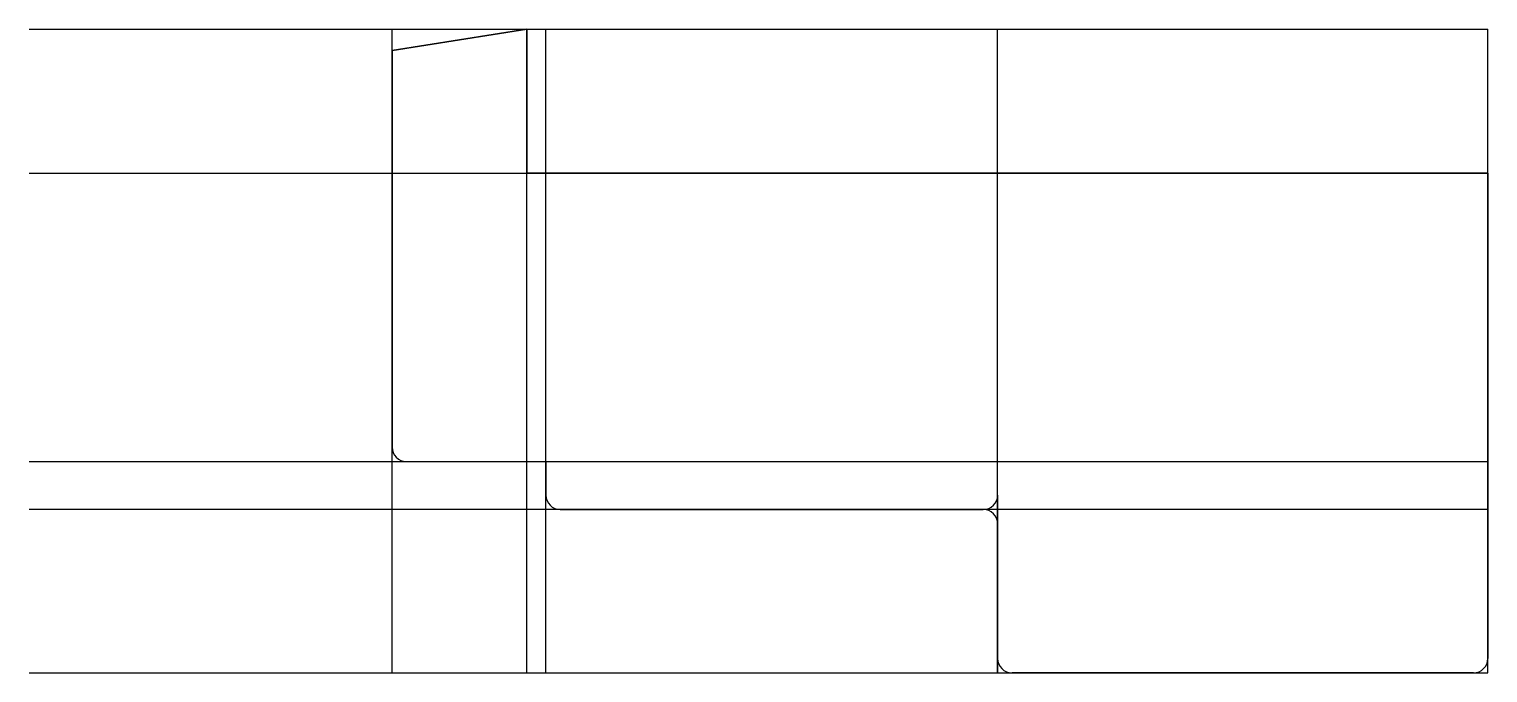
# Model space of a CAD drawing. Extents: x -741 to -589, y 13 to 80.
import ezdxf

# ---------------------------------------------------------------- set-up
doc = ezdxf.new("R2010")
doc.units = 0
doc.layers.get('0').update_dxf_attribs({"linetype": 'CONTINUOUS'})

msp = doc.modelspace()

# ---------------------------------------------------------------- linework, layer by layer
at = {"linetype": 'CONTINUOUS'}
for p, q in [((-740.69, 80.35), (-588.93, 80.35)), ((-702.93, 13.35), (-702.93, 80.35)), ((-688.93, 80.35), (-702.93, 78.13)), ((-702.93, 78.13), (-688.93, 80.35)), ((-688.93, 13.35), (-688.93, 80.35)), ((-688.93, 65.35), (-688.93, 80.35)), ((-688.93, 80.35), (-688.93, 65.35)), ((-686.93, 13.35), (-686.93, 80.35)), ((-639.93, 13.35), (-639.93, 80.35)), ((-588.93, 13.35), (-588.93, 80.35)), ((-702.93, 78.13), (-702.93, 36.85)), ((-702.93, 36.85), (-702.93, 78.13)), ((-740.69, 65.35), (-588.93, 65.35)), ((-588.93, 65.35), (-688.93, 65.35)), ((-688.93, 65.35), (-588.93, 65.35)), ((-588.93, 14.85), (-588.93, 65.35)), ((-588.93, 65.35), (-588.93, 14.85)), ((-740.69, 35.35), (-588.93, 35.35)), ((-701.43, 35.35), (-686.93, 35.35)), ((-701.43, 35.35), (-686.93, 35.35)), ((-686.93, 35.35), (-686.93, 31.85)), ((-686.93, 35.35), (-686.93, 31.85)), ((-639.93, 31.85), (-639.93, 13.35)), ((-588.93, 30.35), (-740.69, 30.35)), ((-685.43, 30.35), (-641.43, 30.35)), ((-685.43, 30.35), (-641.43, 30.35)), ((-639.93, 14.85), (-639.93, 28.85)), ((-740.69, 13.35), (-588.93, 13.35)), ((-639.93, 13.35), (-590.43, 13.35)), ((-590.43, 13.35), (-638.43, 13.35))]:
    msp.add_line(p, q, dxfattribs=at)
for centre, start, end in [((-701.43, 36.85), 180, 270), ((-701.43, 36.85), 180, 270), ((-685.43, 31.85), 180, 270), ((-685.43, 31.85), 180, 270), ((-641.43, 31.85), 270, 0), ((-641.43, 28.85), 0, 90), ((-638.43, 14.85), 180, 270), ((-590.43, 14.85), 270, 0), ((-590.43, 14.85), 270, 0)]:
    msp.add_arc(centre, 1.5, start, end, dxfattribs=at)

doc.saveas('drawing.dxf')
